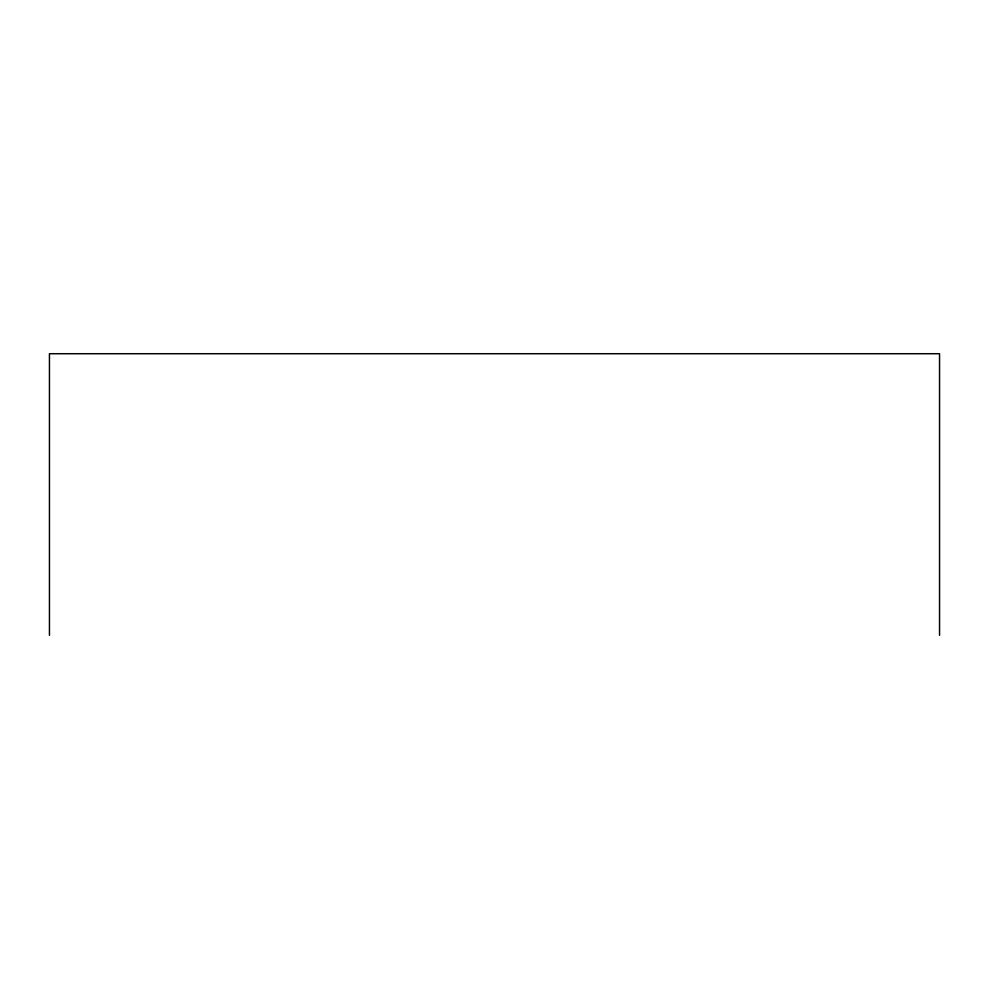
<?xml version="1.0" encoding="UTF-8"?>
<svg xmlns="http://www.w3.org/2000/svg" width="989" height="989" viewBox="0 0 989 989"><rect width="100%" height="100%" fill="white"/><g stroke="black" fill="none" stroke-linecap="round" stroke-linejoin="round"><path stroke-width="1.48" d="M939.55 635.284L939.55 353.716L49.45 353.716L49.45 635.284"/></g></svg>
